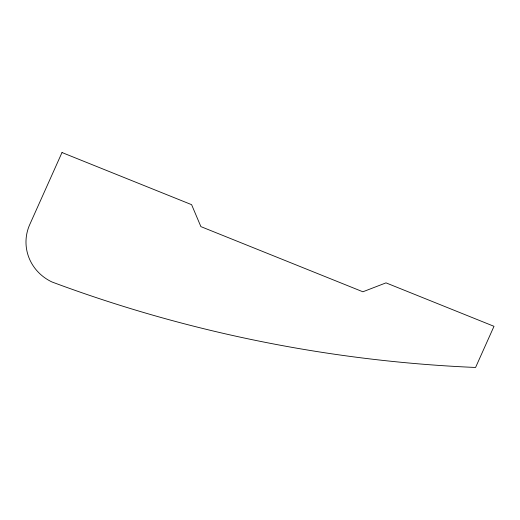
<?xml version="1.0" encoding="UTF-8"?>
<svg xmlns="http://www.w3.org/2000/svg" width="520" height="520" viewBox="0 0 520 520"><rect width="100%" height="100%" fill="white"/><g stroke="black" fill="none" stroke-linecap="round" stroke-linejoin="round"><path stroke-width="0.78" d="M62.004 152.535L29.751 224.556A46.969 44.668 -2.1 0 0 52.032 282.002L59.735 284.85A1327.281 1262.32 -2.1 0 0 475.572 367.465L494 326.313L386.003 282.867L362.888 291.785L200.889 226.616L191.6 204.666L62.004 152.535"/></g></svg>
